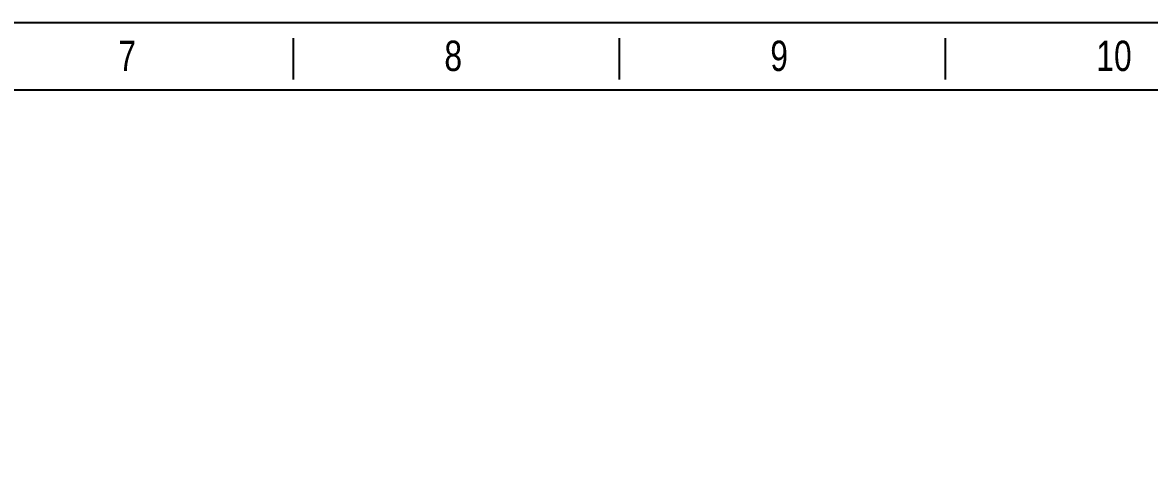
# Model space of a CAD drawing. Header units: millimetres. Extents: x 2185 to 26698, y 9658 to 17427.
# Drawn here: x 10788 to 11773, y 11613 to 12012 of the extents above; entities that cross this region are included whole.
import ezdxf

# ---------------------------------------------------------------- set-up
doc = ezdxf.new("R2010")
doc.units = ezdxf.units.MM
doc.styles.add('CKSTANDARD', font='arial.ttf')
doc.styles.add('Roamns', font='romans.shx')
doc.styles.get("Standard").update_dxf_attribs({"font": 'arial.ttf'})
doc.dimstyles.new('ISO-25', dxfattribs={"dimtxt": 50, "dimasz": 30, "dimexe": 1.25, "dimexo": 0.625, "dimtad": 1, "dimtxsty": 'Standard', "dimcen": 2.5, "dimadec": 0, "dimazin": 0, "dimtfac": 1, "dimtmove": 0, "dimatfit": 3, "dimfxl": 1, "dimarcsym": 0})

# ---------------------------------------------------------------- blocks, each defined once
blk = doc.blocks.new('standard template')
for p, q in [((22104, 30728), (22104, 30325)), ((25276, 30728), (25276, 30325)), ((28448, 30728), (28448, 30325))]:
    blk.add_line(p, q)
blk.add_lwpolyline([(37963, 4700), (-97, 4700), (-97, 30879), (37963, 30879)], close=True)
at = {"color": 7}
blk.add_lwpolyline([(456, 6674), (456, 5964), (456, 5254), (456, 30226), (37409, 30226), (37409, 5254)], dxfattribs=at)
at = {"style": 'CKSTANDARD', "width": 0.75}
for s, height, p in [('7', 295, (20403, 30408)), ('8', 295, (23575, 30408)), ('9', 295, (26746, 30408)), ('10', 294.8, (29918, 30408))]:
    blk.add_text(s, height=height, dxfattribs=at).set_placement(p)
at = {"style": 'Roamns'}
for tag, p in [('PAGE_NAME', (27466, 7594)), ('PROJECT_NAME', (27466, 6884)), ('DRAWN_NAME', (27466, 6174)), ('VERSION', (34241, 6174)), ('SELECT_DATA', (27466, 5464)), ('PAGE_NUMBER', (34241, 5464))]:
    blk.add_attdef(tag, p, '', height=285, dxfattribs=at)
blk = doc.blocks.new('*D110')
at = {"color": 0, "lineweight": -2, "transparency": 16777216}
for p, q in [((10859.7, 11372.26), (10859.7, 11513.21)), ((10903.2, 11363.73), (10903.2, 11513.21)), ((10829.7, 11511.96), (10799.7, 11511.96)), ((10859.7, 11511.96), (10903.2, 11511.96)), ((10933.2, 11511.96), (11333.34, 11511.96))]:
    blk.add_line(p, q, dxfattribs=at)
at = {"color": 0, "transparency": 16777216}
for points in [[(10829.7, 11516.96), (10829.7, 11506.96), (10859.7, 11511.96)], [(10933.2, 11516.96), (10933.2, 11506.96), (10903.2, 11511.96)]]:
    blk.add_solid(points, dxfattribs=at)
at = {"layer": 'Defpoints', "color": 0, "transparency": 16777216}
for p in [(10903.2, 11511.96), (10859.7, 11371.63), (10903.2, 11363.11)]:
    blk.add_point(p, dxfattribs=at)
at = {"color": 0, "transparency": 16777216, "insert": (11148.27, 11544.95), "char_height": 50, "attachment_point": 5}
blk.add_mtext('43,5 [1 3/4"]', dxfattribs=at)

msp = doc.modelspace()

# ---------------------------------------------------------------- block references
at = {"transparency": 33554595, "xscale": 0.08990503216734323, "yscale": 0.08990503216734323, "zscale": 0.08990503216734323}
msp.add_blockref('standard template', (9036.989, 9235.511), dxfattribs=at)

# ---------------------------------------------------------------- dimensions: what is measured, and where the dimension line sits
dim = msp.add_linear_dim(base=(10903.196, 11511.961), p1=(10859.696, 11371.631), p2=(10903.196, 11363.106), dimstyle='ISO-25')
dim.commit()
dim.dimension.update_dxf_attribs({"geometry": '*D110', "text_midpoint": (11148.268, 11544.953)})

doc.saveas('drawing.dxf')
